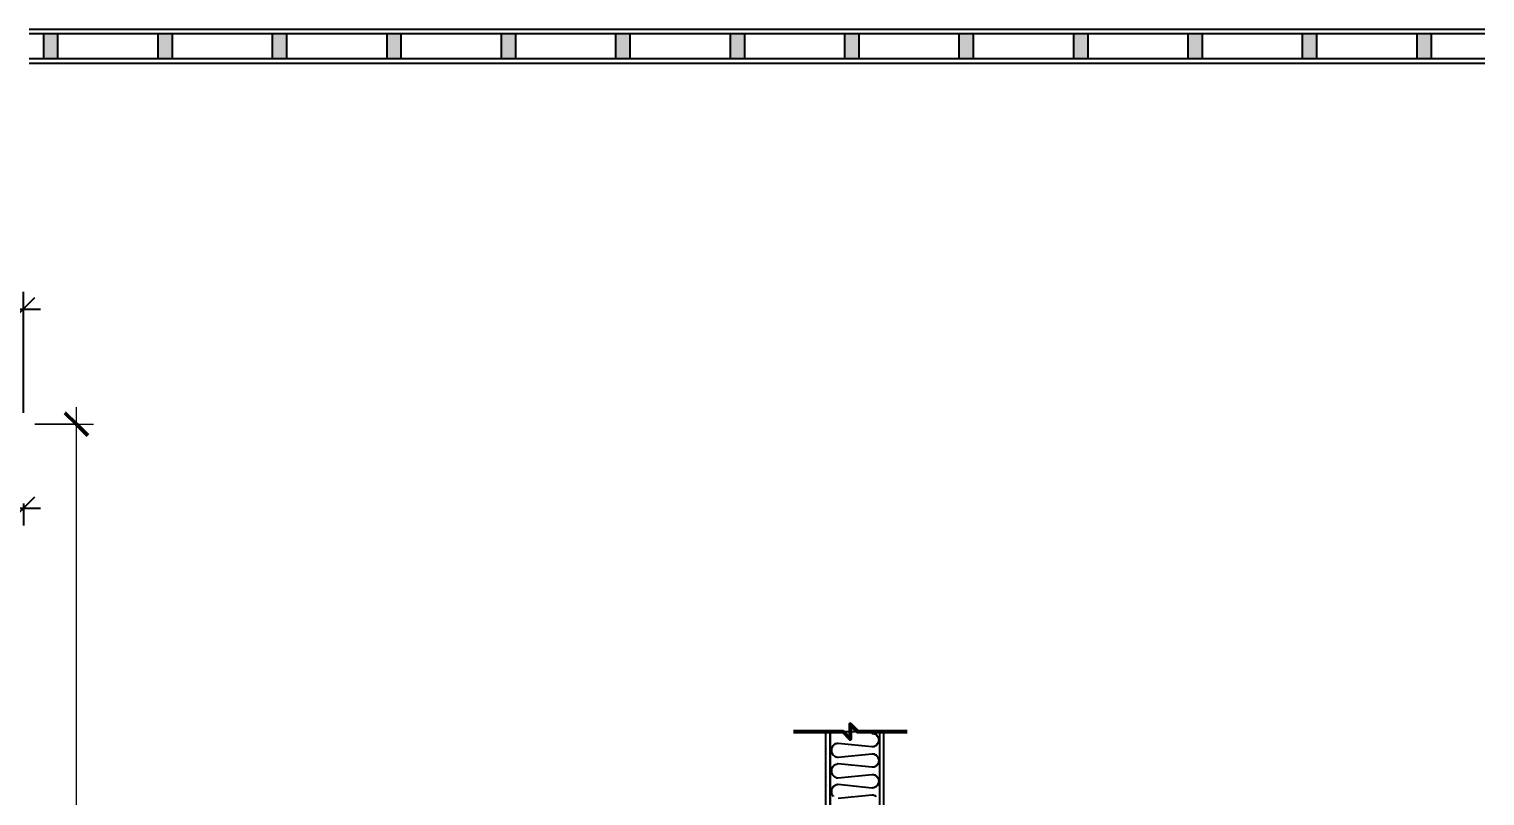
# Model space of a CAD drawing. Header units: inches. Extents: x -1597 to 5492, y -569 to 966.
# Drawn here: x 314 to 1332, y 431 to 966 of the extents above; entities that cross this region are included whole.
import ezdxf

# ---------------------------------------------------------------- set-up
doc = ezdxf.new("R2010")
doc.units = ezdxf.units.IN
doc.header["$MEASUREMENT"] = 0
doc.layers.add('A-ANNO-DIMS', color=211, linetype='Continuous', lineweight=9)
doc.layers.add('A-ANNO-DIMS-128', color=211, linetype='Continuous', lineweight=9)
doc.layers.add('PDF3_Geometry', color=7, linetype='Continuous')
doc.styles.add('Arial', font='arial.ttf', dxfattribs={"height": 8})
doc.dimstyles.new('Linear_-_3_32__Arial', dxfattribs={"dimscale": 12, "dimtxt": 8.162075, "dimasz": 1.333333, "dimexe": 1, "dimexo": 0.666667, "dimgap": 0.666667, "dimtad": 1, "dimdec": 5, "dimrnd": 0.03125, "dimzin": 1, "dimdsep": 46, "dimlunit": 4, "dimtxsty": 'Arial', "dimblk1": 'OBLIQUE', "dimblk2": 'OBLIQUE', "dimsah": 1, "dimcen": 0.09, "dimdle": 1, "dimazin": 0, "dimtfac": 1, "dimtdec": 4, "dimtix": 1, "dimtmove": 0, "dimatfit": 3, "dimfxl": 1, "dimtvp": 1, "dimtfill": 1, "dimfrac": 2, "dimtolj": 1, "dimtzin": 0, "dimarcsym": 2})

# ---------------------------------------------------------------- blocks, each defined once
blk = doc.blocks.new('_Oblique')
at = {"color": 0, "linetype": 'ByBlock', "lineweight": -2}
blk.add_line((-0.5, -0.5), (0.5, 0.5), dxfattribs=at)
blk = doc.blocks.new('DIMBLOCK10-FloorPlan')
at = {"layer": 'A-ANNO-DIMS', "color": 0, "lineweight": -2, "transparency": 16777216}
for p, q in [((-2.1, 631.7), (321.9, 631.7)), ((9.9, 635), (9.9, 619.7)), ((309.9, 635), (309.9, 619.7))]:
    blk.add_line(p, q, dxfattribs=at)
at = {"layer": 'Defpoints', "color": 0, "transparency": 16777216}
for p in [(9.9, 643), (309.9, 643), (309.9, 631.7)]:
    blk.add_point(p, dxfattribs=at)
at = {"layer": 'A-ANNO-DIMS', "color": 0, "lineweight": -2, "transparency": 16777216, "xscale": 16, "yscale": 16, "zscale": 16, "rotation": 180}
blk.add_blockref('_Oblique', (9.9, 631.7), dxfattribs=at)
at = {"layer": 'A-ANNO-DIMS', "color": 0, "lineweight": -2, "transparency": 16777216, "xscale": 16, "yscale": 16, "zscale": 16}
blk.add_blockref('_Oblique', (309.9, 631.7), dxfattribs=at)
at = {"layer": 'A-ANNO-DIMS', "color": 0, "transparency": 16777216, "insert": (159.9, 643.8), "char_height": 8, "width": 41.589, "attachment_point": 5, "style": 'Arial', "bg_fill": 3, "box_fill_scale": 1.25, "bg_fill_color": 256, "bg_fill_true_color": 13158600, "bg_fill_transparency": 0}
blk.add_mtext('\\A1;25\'-0"', dxfattribs=at)
blk = doc.blocks.new('DIMBLOCK12-FloorPlan')
at = {"layer": 'A-ANNO-DIMS-128', "transparency": 16777216}
for p, q in [((347, -221.6), (347, 702.4)), ((317.9, 690.4), (359, 690.4)), ((347, 690.4), (317.9, 690.4)), ((317.9, -209.6), (359, -209.6)), ((347, -209.6), (317.9, -209.6))]:
    blk.add_line(p, q, dxfattribs=at)
at = {"layer": 'A-ANNO-DIMS-128', "lineweight": 50, "transparency": 16777216}
for p, q in [((347, 690.4), (339, 698.4)), ((347, 690.4), (355, 682.4)), ((347, -209.6), (339, -201.6)), ((347, -209.6), (355, -217.6))]:
    blk.add_line(p, q, dxfattribs=at)
at = {"layer": 'A-ANNO-DIMS-128', "color": 0, "transparency": 16777216, "insert": (328.6, 223), "char_height": 8, "width": 41.589, "attachment_point": 1, "rotation": 90, "line_spacing_factor": 0.941778, "style": 'Arial', "bg_fill": 3, "box_fill_scale": 1.25, "bg_fill_color": 256, "bg_fill_true_color": 13158600, "bg_fill_transparency": 0}
blk.add_mtext('75\' - 0"', dxfattribs=at)
blk = doc.blocks.new('DIMBLOCK40-FloorPlan')
at = {"layer": 'A-ANNO-DIMS', "color": 0, "lineweight": -2, "transparency": 16777216}
for p, q in [((9.9, 698.4), (9.9, 782.8)), ((309.9, 698.4), (309.9, 782.8)), ((-2.1, 770.8), (321.9, 770.8))]:
    blk.add_line(p, q, dxfattribs=at)
at = {"layer": 'Defpoints', "color": 0, "transparency": 16777216}
for p in [(309.9, 770.8), (9.9, 690.4), (309.9, 690.4)]:
    blk.add_point(p, dxfattribs=at)
at = {"layer": 'A-ANNO-DIMS', "color": 0, "lineweight": -2, "transparency": 16777216, "xscale": 16, "yscale": 16, "zscale": 16, "rotation": 180}
blk.add_blockref('_Oblique', (9.9, 770.8), dxfattribs=at)
at = {"layer": 'A-ANNO-DIMS', "color": 0, "lineweight": -2, "transparency": 16777216, "xscale": 16, "yscale": 16, "zscale": 16}
blk.add_blockref('_Oblique', (309.9, 770.8), dxfattribs=at)
at = {"layer": 'A-ANNO-DIMS', "color": 0, "transparency": 16777216, "insert": (159.9, 782.9), "char_height": 8, "width": 41.589, "attachment_point": 5, "style": 'Arial', "bg_fill": 3, "box_fill_scale": 1.25, "bg_fill_color": 256, "bg_fill_true_color": 13158600, "bg_fill_transparency": 0}
blk.add_mtext('\\A1;25\'-0"', dxfattribs=at)

msp = doc.modelspace()

# ---------------------------------------------------------------- hatches: boundary and pattern name
h = msp.add_hatch(color=256)
h.dxf.hatch_style = 1
h.paths.add_polyline_path([(333.871615, 963.25014), (323.871615, 963.25014), (323.871615, 945.75014), (333.871615, 945.75014)])
h.paths.add_polyline_path([(413.871615, 963.25014), (403.871615, 963.25014), (403.871615, 945.75014), (413.871615, 945.75014)])
h.paths.add_polyline_path([(493.871615, 963.25014), (483.871615, 963.25014), (483.871615, 945.75014), (493.871615, 945.75014)])
h.paths.add_polyline_path([(563.871615, 945.75014), (573.871615, 945.75014), (573.871615, 963.25014), (563.871615, 963.25014)])
h.paths.add_polyline_path([(653.871615, 963.25014), (643.871615, 963.25014), (643.871615, 945.75014), (653.871615, 945.75014)])
h.paths.add_polyline_path([(733.871615, 963.25014), (723.871615, 963.25014), (723.871615, 945.75014), (733.871615, 945.75014)])
h.paths.add_polyline_path([(803.871615, 945.75014), (813.871615, 945.75014), (813.871615, 963.25014), (803.871615, 963.25014)])
h.paths.add_polyline_path([(893.871615, 963.25014), (883.871615, 963.25014), (883.871615, 945.75014), (893.871615, 945.75014)])
h.paths.add_polyline_path([(973.871615, 963.25014), (963.871615, 963.25014), (963.871615, 945.75014), (973.871615, 945.75014)])
h.paths.add_polyline_path([(1043.871615, 945.75014), (1053.871615, 945.75014), (1053.871615, 963.25014), (1043.871615, 963.25014)])
h.paths.add_polyline_path([(1133.871615, 945.75014), (1133.871615, 963.25014), (1123.871615, 963.25014), (1123.871615, 945.75014)])
h.paths.add_polyline_path([(1203.871615, 945.75014), (1213.871615, 945.75014), (1213.871615, 963.25014), (1203.871615, 963.25014)])
h.paths.add_polyline_path([(1293.871615, 963.25014), (1283.871615, 963.25014), (1283.871615, 945.75014), (1293.871615, 945.75014)])

# ---------------------------------------------------------------- linework, layer by layer
for p, q in [((313.971716, 966.37514), (1331.504612, 966.37514)), ((313.971716, 963.25014), (1331.504612, 963.25014)), ((313.971716, 963.25014), (1331.504612, 963.25014)), ((323.871615, 963.25014), (323.871615, 945.75014)), ((333.871615, 963.25014), (333.871615, 945.75014)), ((403.871615, 963.25014), (403.871615, 945.75014)), ((413.871615, 963.25014), (413.871615, 945.75014)), ((483.871615, 963.25014), (483.871615, 945.75014)), ((493.871615, 963.25014), (493.871615, 945.75014)), ((563.871615, 963.25014), (563.871615, 945.75014)), ((573.871615, 963.25014), (573.871615, 945.75014)), ((643.871615, 963.25014), (643.871615, 945.75014)), ((653.871615, 963.25014), (653.871615, 945.75014)), ((723.871615, 963.25014), (723.871615, 945.75014)), ((723.871615, 963.25014), (723.871615, 945.75014)), ((733.871615, 963.25014), (733.871615, 945.75014)), ((733.871615, 963.25014), (733.871615, 945.75014)), ((803.871615, 963.25014), (803.871615, 945.75014)), ((803.871615, 963.25014), (803.871615, 945.75014)), ((813.871615, 963.25014), (813.871615, 945.75014)), ((813.871615, 963.25014), (813.871615, 945.75014)), ((883.871615, 963.25014), (883.871615, 945.75014)), ((893.871615, 963.25014), (893.871615, 945.75014)), ((963.871615, 963.25014), (963.871615, 945.75014)), ((973.871615, 963.25014), (973.871615, 945.75014)), ((1043.871615, 963.25014), (1043.871615, 945.75014)), ((1053.871615, 963.25014), (1053.871615, 945.75014)), ((1123.871615, 963.25014), (1123.871615, 945.75014)), ((1133.871615, 963.25014), (1133.871615, 945.75014)), ((1203.871615, 963.25014), (1203.871615, 945.75014)), ((1213.871615, 963.25014), (1213.871615, 945.75014)), ((1283.871615, 963.25014), (1283.871615, 945.75014)), ((1293.871615, 963.25014), (1293.871615, 945.75014)), ((313.971716, 945.75014), (1331.504612, 945.75014)), ((313.971716, 942.62514), (1331.504612, 942.62514))]:
    msp.add_line(p, q)
at = {"layer": 'PDF3_Geometry', "lineweight": 53}
msp.add_lwpolyline([(927.603196, 475.430482), (893.23759, 475.430482), (887.739093, 480.928979), (887.739093, 470.460686), (882.875038, 475.430482), (848.19221, 475.430482)], dxfattribs=at)
at = {"layer": 'PDF3_Geometry', "lineweight": 25}
for points in [[(873.899339, -112.902852), (870.899339, -112.902852), (870.899339, 475.430482), (873.899339, 475.430482), (873.899339, -112.902852), (873.899339, -103.569518), (908.566006, -112.902852), (908.566006, -103.569518), (873.899339, -112.902852), (908.566006, -112.902852), (908.566006, -117.236185), (802.899339, -117.236185), (802.899339, -112.902852), (908.566006, -112.902852)], [(908.566006, 475.430482), (873.899339, 475.430482)], [(902.899339, 474.430482), (903.232673, 474.430482), (903.566006, 474.430482), (903.899339, 474.430482), (904.232673, 474.430482), (904.566006, 474.430482), (904.566006, 474.097148), (904.899339, 474.097148), (905.232673, 474.097148), (905.232673, 473.763815), (905.566006, 473.763815), (905.899339, 473.763815), (905.899339, 473.430482), (906.232673, 473.430482), (906.232673, 473.097148), (906.566006, 473.097148), (906.566006, 472.763815), (906.899339, 472.430482), (907.232673, 472.097148), (907.232673, 471.763815), (907.566006, 471.430482), (907.566006, 471.097148), (907.566006, 470.763815), (907.566006, 470.430482), (907.899339, 470.430482), (907.899339, 470.097148), (907.899339, 469.763815), (907.899339, 469.430482), (907.566006, 469.097148), (907.566006, 468.763815), (907.566006, 468.430482), (907.566006, 468.097148), (907.232673, 467.763815), (907.232673, 467.430482), (906.899339, 467.097148), (906.566006, 466.763815), (906.566006, 466.430482), (906.232673, 466.430482), (906.232673, 466.097148), (905.899339, 466.097148), (905.899339, 465.763815), (905.566006, 465.763815), (905.232673, 465.763815), (905.232673, 465.430482), (904.899339, 465.430482), (904.566006, 465.430482), (904.566006, 465.097148), (904.232673, 465.097148), (903.899339, 465.097148), (903.566006, 465.097148), (903.232673, 465.097148), (902.899339, 465.097148), (879.566006, 467.430482), (879.232673, 467.430482), (878.899339, 467.430482), (878.566006, 467.430482), (878.232673, 467.097148), (877.899339, 467.097148), (877.566006, 467.097148), (877.232673, 466.763815), (876.899339, 466.763815), (876.566006, 466.430482), (876.232673, 466.097148), (875.899339, 465.763815), (875.566006, 465.430482), (875.566006, 465.097148), (875.232673, 465.097148), (875.232673, 464.763815), (875.232673, 464.430482), (874.899339, 464.430482), (874.899339, 464.097148), (874.899339, 463.763815), (874.899339, 463.430482), (874.899339, 463.097148), (874.899339, 462.763815), (874.899339, 462.430482), (874.899339, 462.097148), (874.899339, 461.763815), (874.899339, 461.430482), (874.899339, 461.097148), (874.899339, 460.763815), (875.232673, 460.763815), (875.232673, 460.430482), (875.232673, 460.097148), (875.566006, 460.097148), (875.566006, 459.763815), (875.899339, 459.430482), (876.232673, 459.097148), (876.566006, 458.763815), (876.899339, 458.430482), (877.232673, 458.430482), (877.566006, 458.097148), (877.899339, 458.097148), (878.232673, 458.097148), (878.566006, 457.763815), (878.899339, 457.763815), (879.232673, 457.763815), (879.566006, 457.763815), (902.899339, 460.097148), (903.232673, 460.097148), (903.566006, 460.097148), (903.899339, 460.097148), (904.232673, 460.097148), (904.566006, 460.097148), (904.566006, 459.763815), (904.899339, 459.763815), (905.232673, 459.763815), (905.232673, 459.430482), (905.566006, 459.430482), (905.899339, 459.430482), (905.899339, 459.097148), (906.232673, 459.097148), (906.232673, 458.763815), (906.566006, 458.763815), (906.566006, 458.430482), (906.899339, 458.097148), (907.232673, 457.763815), (907.232673, 457.430482), (907.566006, 457.097148), (907.566006, 456.763815), (907.566006, 456.430482), (907.566006, 456.097148), (907.899339, 455.763815), (907.899339, 455.430482), (907.899339, 455.097148), (907.899339, 454.763815), (907.566006, 454.763815), (907.566006, 454.430482), (907.566006, 454.097148), (907.566006, 453.763815), (907.232673, 453.430482), (907.232673, 453.097148), (906.899339, 452.763815), (906.899339, 452.430482), (906.566006, 452.430482), (906.566006, 452.097148), (906.232673, 452.097148), (906.232673, 451.763815), (905.899339, 451.763815), (905.899339, 451.430482), (905.566006, 451.430482), (905.232673, 451.097148), (904.899339, 451.097148), (904.566006, 451.097148), (904.566006, 450.763815), (904.232673, 450.763815), (903.899339, 450.763815), (903.566006, 450.763815), (903.232673, 450.763815), (902.899339, 450.763815), (879.566006, 453.097148), (879.232673, 453.097148), (878.899339, 453.097148), (878.566006, 452.763815), (878.232673, 452.763815), (877.899339, 452.763815), (877.566006, 452.430482), (877.232673, 452.430482), (876.899339, 452.097148), (876.566006, 452.097148), (876.232673, 451.763815), (875.899339, 451.430482), (875.899339, 451.097148), (875.566006, 451.097148), (875.566006, 450.763815), (875.232673, 450.763815), (875.232673, 450.430482), (875.232673, 450.097148), (874.899339, 450.097148), (874.899339, 449.763815), (874.899339, 449.430482), (874.899339, 449.097148), (874.899339, 448.763815), (874.899339, 448.430482), (874.899339, 448.097148), (874.899339, 447.763815), (874.899339, 447.430482), (874.899339, 447.097148), (874.899339, 446.763815), (874.899339, 446.430482), (875.232673, 446.430482), (875.232673, 446.097148), (875.232673, 445.763815), (875.566006, 445.763815), (875.566006, 445.430482), (875.899339, 445.097148), (876.232673, 444.763815), (876.566006, 444.430482), (876.899339, 444.097148), (877.232673, 444.097148), (877.566006, 443.763815), (877.899339, 443.763815), (878.232673, 443.430482), (878.566006, 443.430482), (878.899339, 443.430482), (879.232673, 443.430482), (879.566006, 443.430482), (902.899339, 445.763815), (903.232673, 445.763815), (903.566006, 445.763815), (903.899339, 445.763815), (904.232673, 445.763815), (904.566006, 445.430482), (904.899339, 445.430482), (905.232673, 445.430482), (905.232673, 445.097148), (905.566006, 445.097148), (905.899339, 444.763815), (906.232673, 444.430482), (906.566006, 444.097148), (906.899339, 443.763815), (907.232673, 443.430482), (907.232673, 443.097148), (907.566006, 442.763815), (907.566006, 442.430482), (907.566006, 442.097148), (907.566006, 441.763815), (907.899339, 441.430482), (907.899339, 441.097148), (907.899339, 440.763815), (907.899339, 440.430482), (907.566006, 440.430482), (907.566006, 440.097148), (907.566006, 439.763815), (907.566006, 439.430482), (907.232673, 439.097148), (907.232673, 438.763815), (906.899339, 438.430482), (906.899339, 438.097148), (906.566006, 438.097148), (906.566006, 437.763815), (906.232673, 437.763815), (906.232673, 437.430482), (905.899339, 437.430482), (905.899339, 437.097148), (905.566006, 437.097148), (905.232673, 436.763815), (904.899339, 436.763815), (904.566006, 436.430482), (904.232673, 436.430482), (903.899339, 436.430482), (903.566006, 436.430482), (903.232673, 436.097148), (902.899339, 436.097148), (879.566006, 438.763815), (879.232673, 438.763815), (878.899339, 438.763815), (878.899339, 438.430482), (878.566006, 438.430482), (878.232673, 438.430482), (877.899339, 438.430482), (877.566006, 438.097148), (877.232673, 438.097148), (876.899339, 437.763815), (876.566006, 437.763815), (876.566006, 437.430482), (876.232673, 437.430482), (876.232673, 437.097148), (875.899339, 437.097148), (875.899339, 436.763815), (875.566006, 436.763815), (875.566006, 436.430482), (875.232673, 436.097148), (875.232673, 435.763815), (874.899339, 435.430482), (874.899339, 435.097148), (874.899339, 434.763815), (874.899339, 434.430482), (874.899339, 434.097148), (874.899339, 433.763815), (874.899339, 433.430482), (874.899339, 433.097148), (874.899339, 432.763815), (874.899339, 432.430482), (874.899339, 432.097148), (875.232673, 431.763815), (875.232673, 431.430482), (875.566006, 431.097148), (875.899339, 430.763815), (876.232673, 430.430482)], [(870.899339, 464.430482), (870.899339, 464.430152)], [(870.899339, 460.430482), (870.899339, 460.430152)], [(871.566006, 464.097148), (871.566006, 464.096818)], [(871.899339, 460.430482), (871.899339, 460.430152)], [(873.566006, 462.763815), (873.566006, 462.763485)], [(873.566006, 460.763815), (873.566006, 460.763485)], [(873.899339, 462.430482), (873.899339, 462.430152)], [(873.899339, 460.763815), (873.899339, 460.763485)], [(870.899339, 444.763815), (870.899339, 444.763485)], [(870.899339, 437.763815), (870.899339, 437.763485)], [(871.566006, 444.430482), (871.566006, 444.430152)], [(871.899339, 437.763815), (871.899339, 437.763485)], [(873.566006, 442.763815), (873.566006, 442.763485)], [(873.566006, 438.097148), (873.566006, 438.096818)], [(873.899339, 442.763815), (873.899339, 442.763485)], [(873.899339, 438.430482), (873.899339, 438.430152)], [(879.566006, 429.097148), (902.899339, 431.430482), (903.232673, 431.430482), (903.566006, 431.430482), (903.899339, 431.430482), (904.232673, 431.430482), (904.566006, 431.097148), (904.899339, 431.097148), (905.232673, 431.097148), (905.232673, 430.763815), (905.566006, 430.763815), (905.899339, 430.430482)]]:
    msp.add_lwpolyline(points, dxfattribs=at)
at = {"layer": 'PDF3_Geometry', "color": 4, "lineweight": 25}
msp.add_lwpolyline([(911.232673, 475.430482), (911.232673, 475.430482), (911.232673, -184.236185), (849.232673, -184.236185)], dxfattribs=at)
at = {"layer": 'PDF3_Geometry', "color": 230, "lineweight": 25, "true_color": 0xff007f}
msp.add_lwpolyline([(873.899339, -112.902852), (873.899339, 475.430482), (873.899339, 475.430482)], dxfattribs=at)
at = {"layer": 'PDF3_Geometry', "lineweight": 25}
for points in [[(911.232673, 475.430482), (911.232673, -174.902852), (908.566006, -174.902852), (908.566006, 475.430482)], [(873.566006, 462.763485), (873.566006, 462.763815)], [(873.566006, 460.763485), (873.566006, 460.763815)], [(873.566006, 442.763485), (873.566006, 442.763815)], [(873.566006, 438.096818), (873.566006, 438.097148)]]:
    msp.add_lwpolyline(points, close=True, dxfattribs=at)

# ---------------------------------------------------------------- dimensions: what is measured, and where the dimension line sits
at = {"layer": 'A-ANNO-DIMS'}
dim = msp.add_linear_dim(base=(309.886051, 631.706918), p1=(9.886051, 643.020627), p2=(309.886051, 643.020627), dimstyle='Linear_-_3_32__Arial', override={"dimpost": '<>', "dimfxl": 300}, dxfattribs=at)
dim.commit()
dim.dimension.update_dxf_attribs({"geometry": 'DIMBLOCK10-FloorPlan', "text_midpoint": (159.886051, 643.791502)})

# ---------------------------------------------------------------- next in the draw order: dimensions: what is measured, and where the dimension line sits
dim = msp.add_linear_dim(base=(347.007359, 690.377187), p1=(309.886051, -209.622813), p2=(309.886051, 690.377187), angle=90, dimstyle='Linear_-_3_32__Arial', override={"dimpost": '<>', "dimfxl": 900}, dxfattribs=at)
dim.commit()
dim.dimension.update_dxf_attribs({"geometry": 'DIMBLOCK12-FloorPlan', "text_midpoint": (334.922776, 240.377187)})

# ---------------------------------------------------------------- next in the draw order: dimensions: what is measured, and where the dimension line sits
dim = msp.add_linear_dim(base=(309.886051, 770.803941), p1=(9.886051, 690.377187), p2=(309.886051, 690.377187), dimstyle='Linear_-_3_32__Arial', override={"dimpost": '<>', "dimfxl": 300}, dxfattribs=at)
dim.commit()
dim.dimension.update_dxf_attribs({"geometry": 'DIMBLOCK40-FloorPlan', "text_midpoint": (159.886051, 782.888525)})

doc.saveas('drawing.dxf')
